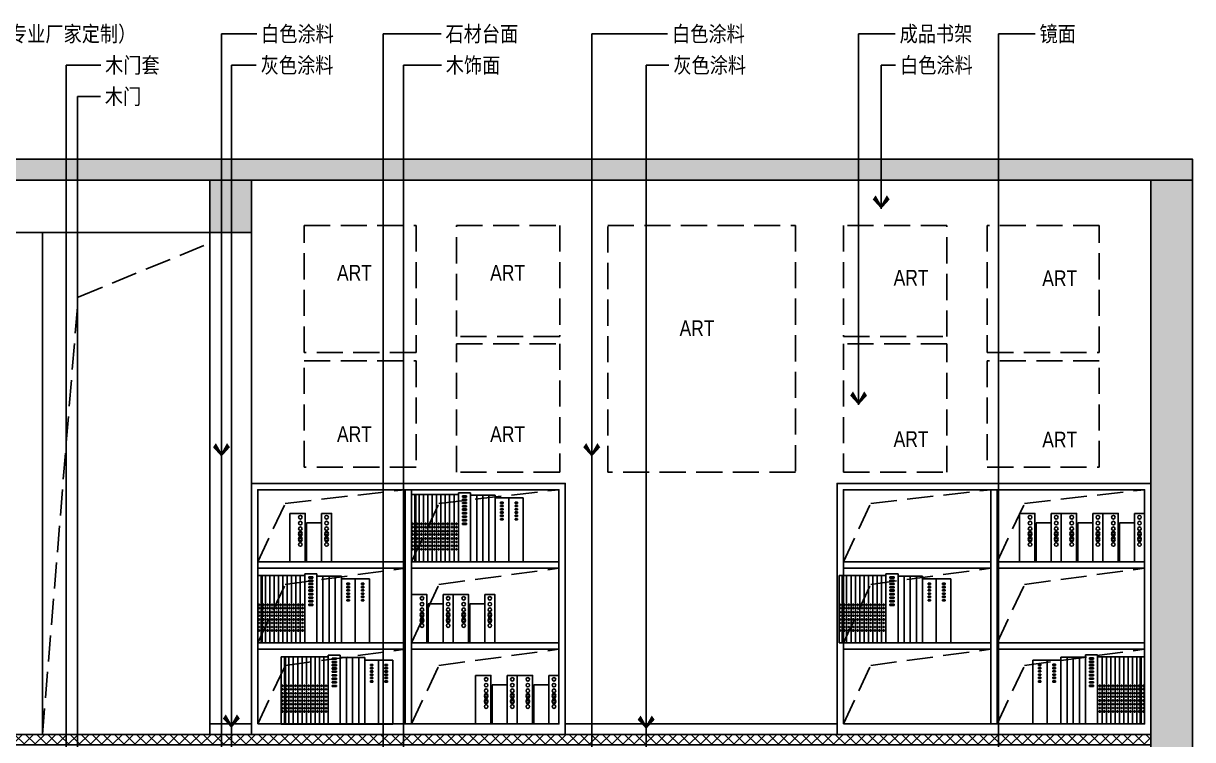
# Model space of a CAD drawing. Extents: x 468514 to 728049, y -74127 to 69080.
# Drawn here: x 510485 to 516076, y 41216 to 44641 of the extents above; entities that cross this region are included whole.
import ezdxf

# ---------------------------------------------------------------- set-up
doc = ezdxf.new("R2010")
doc.units = 0
doc.header["$LTSCALE"] = 500
doc.header["$MEASUREMENT"] = 0
doc.linetypes.add('DASH', pattern=[0.35, 0.25, -0.1])
for name, color, linetype in [('E 立面填充', 250, 'Continuous'), ('E 立面墙体', 245, 'Continuous'), ('E 立面家具、洁具', 153, 'Continuous'), ('E 立面材料分格线', 8, 'Continuous'), ('E 立面材料类别线', 154, 'Continuous'), ('E 立面标注尺寸', 9, 'Continuous'), ('E 立面装饰完成线', 225, 'Continuous')]:
    doc.layers.add(name, color=color, linetype=linetype)
doc.styles.add('PDC DIM', font='PMingLiU-ExtB.ttf', dxfattribs={"width": 0.85})
doc.dimstyles.new('PDC-A2', dxfattribs={"dimscale": 0, "dimtxt": 2.5, "dimasz": 1, "dimexe": 1, "dimexo": 1, "dimgap": 0.7, "dimtad": 1, "dimdec": 0, "dimtxsty": 'PDC DIM', "dimblk": 'ARCHTICK', "dimcen": 1, "dimdle": 1, "dimclrd": 8, "dimclre": 8, "dimclrt": 9, "dimadec": 0, "dimazin": 0, "dimtfac": 1, "dimtdec": 0, "dimtix": 1, "dimtmove": 2, "dimatfit": 3, "dimldrblk": 'PDC A2 T R', "dimfxl": 10, "dimfxlon": 1, "dimarcsym": 0})

# ---------------------------------------------------------------- blocks, each defined once
blk = doc.blocks.new('shugui')
at = {"layer": 'E 立面家具、洁具'}
for p, q in [((519572.654178, 42361), (519572.654178, 41241)), ((519602.654178, 42361), (519602.654178, 41241)), ((518867.654178, 42016), (519572.654178, 42016)), ((519602.654178, 42016), (520307.654178, 42016)), ((518867.654178, 41986), (519572.654178, 41986)), ((519602.654178, 41986), (520307.654178, 41986)), ((518867.654178, 41628.5), (519572.654178, 41628.5)), ((518867.654178, 41598.5), (519572.654178, 41598.5)), ((519602.654178, 41628.5), (520307.654178, 41628.5)), ((519602.654178, 41598.5), (520307.654178, 41598.5))]:
    blk.add_line(p, q, dxfattribs=at)
for points in [[(518837.654178, 41191), (520337.654178, 41191), (520337.654178, 42391), (518837.654178, 42391)], [(518867.654178, 41241), (520307.654178, 41241), (520307.654178, 42361), (518867.654178, 42361)]]:
    blk.add_lwpolyline(points, close=True, dxfattribs=at)
at = {"layer": 'E 立面材料分格线', "linetype": 'DASH'}
for points in [[(518867.654178, 42016), (518998.5, 42295.5), (519572.654178, 42361)], [(519602.654178, 42016), (519733.5, 42295.5), (520307.654178, 42361)], [(518867.654178, 41628.5), (518998.5, 41908), (519572.654178, 41986)], [(519602.654178, 41628.5), (519733.5, 41908), (520307.654178, 41986)], [(518867.654178, 41241), (518998.5, 41520.5), (519572.654178, 41598.5)], [(519602.654178, 41241), (519733.5, 41520.5), (520307.654178, 41598.5)]]:
    blk.add_lwpolyline(points, dxfattribs=at)
blk = doc.blocks.new('A$C132B68F5')
for p, q in [((0, 321.6), (0, 0)), ((20.8, 321.6), (0, 321.6)), ((15.7, 321.6), (15.7, 0)), ((36.5, 321.6), (15.7, 321.6)), ((20.8, 0), (20.8, 321.6)), ((36.5, 0), (36.5, 321.6)), ((36.5, 321.6), (36.5, 0)), ((57.4, 321.6), (36.5, 321.6)), ((57.4, 0), (57.4, 321.6)), ((57.4, 321.6), (57.4, 0)), ((78.2, 321.6), (57.4, 321.6)), ((78.2, 0), (78.2, 321.6)), ((78.2, 321.6), (78.2, 0)), ((99, 321.6), (78.2, 321.6)), ((99, 0), (99, 321.6)), ((99, 321.6), (99, 0)), ((119.9, 321.6), (99, 321.6)), ((119.9, 321.6), (119.9, 0)), ((140.7, 321.6), (119.9, 321.6)), ((119.9, 0), (119.9, 321.6)), ((140.7, 0), (140.7, 321.6)), ((140.7, 321.6), (140.7, 0)), ((161.6, 321.6), (140.7, 321.6)), ((161.6, 321.6), (161.6, 0)), ((182.4, 321.6), (161.6, 321.6)), ((161.6, 0), (161.6, 321.6)), ((182.4, 321.6), (182.4, 0)), ((203.2, 321.6), (182.4, 321.6)), ((182.4, 0), (182.4, 321.6)), ((203.2, 321.6), (203.2, 0)), ((224.1, 321.6), (203.2, 321.6)), ((203.2, 0), (203.2, 321.6)), ((224.1, 0), (224.1, 329.9)), ((224.1, 329.9), (282.2, 329.9)), ((224.1, 0), (224.1, 321.6)), ((243.4, 315.3), (263.3, 315.3)), ((243.4, 309.6), (243.4, 315.3)), ((263.3, 309.6), (243.4, 309.6)), ((243.4, 299.7), (263.3, 299.7)), ((243.4, 294), (243.4, 299.7)), ((263.3, 294), (243.4, 294)), ((243.4, 284.1), (263.3, 284.1)), ((243.4, 278.5), (243.4, 284.1)), ((263.3, 315.3), (263.3, 309.6)), ((263.3, 299.7), (263.3, 294)), ((263.3, 284.1), (263.3, 278.5)), ((282.2, 329.9), (282.2, 0)), ((282.2, 318.5), (311.6, 318.5)), ((282.2, 0), (282.2, 318.5)), ((311.6, 318.5), (340.9, 318.5)), ((311.6, 0), (311.6, 318.5)), ((311.6, 318.5), (311.6, 0)), ((340.9, 318.5), (340.9, 0)), ((340.9, 318.5), (370.3, 318.5)), ((340.9, 0), (340.9, 318.5)), ((370.3, 318.5), (399.7, 318.5)), ((370.3, 0), (370.3, 318.5)), ((370.3, 318.5), (370.3, 0)), ((399.7, 318.5), (399.7, 0)), ((399.7, 305.7), (464.9, 305.7)), ((399.7, 0), (399.7, 305.7)), ((425.9, 285.3), (438.2, 285.3)), ((425.9, 279.7), (425.9, 285.3)), ((438.2, 279.7), (425.9, 279.7)), ((438.2, 285.3), (438.2, 279.7)), ((464.9, 305.7), (534, 305.7)), ((464.9, 0), (464.9, 305.7)), ((464.9, 305.7), (464.9, 0)), ((495.1, 285.3), (507.4, 285.3)), ((495.1, 279.7), (495.1, 285.3)), ((507.4, 279.7), (495.1, 279.7)), ((507.4, 285.3), (507.4, 279.7)), ((534, 305.7), (534, 0)), ((263.3, 278.5), (243.4, 278.5)), ((243.4, 268.6), (263.3, 268.6)), ((243.4, 262.9), (243.4, 268.6)), ((263.3, 262.9), (243.4, 262.9)), ((243.4, 253), (263.3, 253)), ((243.4, 247.3), (243.4, 253)), ((263.3, 247.3), (243.4, 247.3)), ((243.4, 236), (263.3, 236)), ((243.4, 230.3), (243.4, 236)), ((263.3, 230.3), (243.4, 230.3)), ((263.3, 268.6), (263.3, 262.9)), ((263.3, 253), (263.3, 247.3)), ((263.3, 236), (263.3, 230.3)), ((425.9, 269.7), (438.2, 269.7)), ((425.9, 264.1), (425.9, 269.7)), ((438.2, 264.1), (425.9, 264.1)), ((425.9, 254.2), (438.2, 254.2)), ((425.9, 248.5), (425.9, 254.2)), ((438.2, 248.5), (425.9, 248.5)), ((425.9, 238.6), (438.2, 238.6)), ((425.9, 232.9), (425.9, 238.6)), ((438.2, 232.9), (425.9, 232.9)), ((438.2, 269.7), (438.2, 264.1)), ((438.2, 254.2), (438.2, 248.5)), ((438.2, 238.6), (438.2, 232.9)), ((495.1, 269.7), (507.4, 269.7)), ((495.1, 264.1), (495.1, 269.7)), ((507.4, 264.1), (495.1, 264.1)), ((495.1, 254.2), (507.4, 254.2)), ((495.1, 248.5), (495.1, 254.2)), ((507.4, 248.5), (495.1, 248.5)), ((495.1, 238.6), (507.4, 238.6)), ((495.1, 232.9), (495.1, 238.6)), ((507.4, 232.9), (495.1, 232.9)), ((507.4, 269.7), (507.4, 264.1)), ((507.4, 254.2), (507.4, 248.5)), ((507.4, 238.6), (507.4, 232.9)), ((2.8, 185.1), (2.8, 179.2)), ((7.8, 185.1), (2.8, 185.1)), ((2.8, 179.2), (7.8, 179.2)), ((2.8, 168.7), (2.8, 162.8)), ((7.8, 168.7), (2.8, 168.7)), ((7.8, 179.2), (7.8, 185.1)), ((7.8, 162.8), (7.8, 168.7)), ((23.7, 185.1), (23.7, 179.2)), ((28.6, 185.1), (23.7, 185.1)), ((23.7, 179.2), (28.6, 179.2)), ((23.7, 168.7), (23.7, 162.8)), ((28.6, 168.7), (23.7, 168.7)), ((28.6, 179.2), (28.6, 185.1)), ((28.6, 162.8), (28.6, 168.7)), ((44.5, 185.1), (44.5, 179.2)), ((49.5, 185.1), (44.5, 185.1)), ((44.5, 179.2), (49.5, 179.2)), ((44.5, 168.7), (44.5, 162.8)), ((49.5, 168.7), (44.5, 168.7)), ((49.5, 179.2), (49.5, 185.1)), ((49.5, 162.8), (49.5, 168.7)), ((65.3, 185.1), (65.3, 179.2)), ((70.3, 185.1), (65.3, 185.1)), ((65.3, 179.2), (70.3, 179.2)), ((65.3, 168.7), (65.3, 162.8)), ((70.3, 168.7), (65.3, 168.7)), ((70.3, 179.2), (70.3, 185.1)), ((70.3, 162.8), (70.3, 168.7)), ((86.2, 185.1), (86.2, 179.2)), ((91.2, 185.1), (86.2, 185.1)), ((86.2, 179.2), (91.2, 179.2)), ((86.2, 168.7), (86.2, 162.8)), ((91.2, 168.7), (86.2, 168.7)), ((91.2, 179.2), (91.2, 185.1)), ((91.2, 162.8), (91.2, 168.7)), ((107, 185.1), (107, 179.2)), ((112, 185.1), (107, 185.1)), ((107, 179.2), (112, 179.2)), ((107, 168.7), (107, 162.8)), ((112, 168.7), (107, 168.7)), ((112, 179.2), (112, 185.1)), ((112, 162.8), (112, 168.7)), ((127.9, 185.1), (127.9, 179.2)), ((132.8, 185.1), (127.9, 185.1)), ((127.9, 179.2), (132.8, 179.2)), ((127.9, 168.7), (127.9, 162.8)), ((132.8, 168.7), (127.9, 168.7)), ((132.8, 179.2), (132.8, 185.1)), ((132.8, 162.8), (132.8, 168.7)), ((148.7, 185.1), (148.7, 179.2)), ((153.7, 185.1), (148.7, 185.1)), ((148.7, 179.2), (153.7, 179.2)), ((148.7, 168.7), (148.7, 162.8)), ((153.7, 168.7), (148.7, 168.7)), ((153.7, 179.2), (153.7, 185.1)), ((153.7, 162.8), (153.7, 168.7)), ((169.5, 185.1), (169.5, 179.2)), ((174.5, 185.1), (169.5, 185.1)), ((169.5, 179.2), (174.5, 179.2)), ((169.5, 168.7), (169.5, 162.8)), ((174.5, 168.7), (169.5, 168.7)), ((174.5, 179.2), (174.5, 185.1)), ((174.5, 162.8), (174.5, 168.7)), ((190.4, 185.1), (190.4, 179.2)), ((195.4, 185.1), (190.4, 185.1)), ((190.4, 179.2), (195.4, 179.2)), ((190.4, 168.7), (190.4, 162.8)), ((195.4, 168.7), (190.4, 168.7)), ((195.4, 179.2), (195.4, 185.1)), ((195.4, 162.8), (195.4, 168.7)), ((211.2, 185.1), (211.2, 179.2)), ((216.2, 185.1), (211.2, 185.1)), ((211.2, 179.2), (216.2, 179.2)), ((211.2, 168.7), (211.2, 162.8)), ((216.2, 168.7), (211.2, 168.7)), ((216.2, 179.2), (216.2, 185.1)), ((216.2, 162.8), (216.2, 168.7)), ((243.4, 219), (263.3, 219)), ((243.4, 213.3), (243.4, 219)), ((263.3, 213.3), (243.4, 213.3)), ((243.4, 202), (263.3, 202)), ((243.4, 196.3), (243.4, 202)), ((263.3, 196.3), (243.4, 196.3)), ((243.4, 185), (263.3, 185)), ((243.4, 179.3), (243.4, 185)), ((263.3, 179.3), (243.4, 179.3)), ((263.3, 219), (263.3, 213.3)), ((263.3, 202), (263.3, 196.3)), ((263.3, 185), (263.3, 179.3)), ((425.9, 223), (438.2, 223)), ((425.9, 217.4), (425.9, 223)), ((438.2, 217.4), (425.9, 217.4)), ((425.9, 206), (438.2, 206)), ((425.9, 200.4), (425.9, 206)), ((438.2, 200.4), (425.9, 200.4)), ((438.2, 223), (438.2, 217.4)), ((438.2, 206), (438.2, 200.4)), ((495.1, 223), (507.4, 223)), ((495.1, 217.4), (495.1, 223)), ((507.4, 217.4), (495.1, 217.4)), ((495.1, 206), (507.4, 206)), ((495.1, 200.4), (495.1, 206)), ((507.4, 200.4), (495.1, 200.4)), ((507.4, 223), (507.4, 217.4)), ((507.4, 206), (507.4, 200.4)), ((2.8, 162.8), (7.8, 162.8)), ((2.8, 149.8), (2.8, 143.9)), ((7.8, 149.8), (2.8, 149.8)), ((2.8, 143.9), (7.8, 143.9)), ((2.8, 133.3), (2.8, 127.4)), ((7.8, 133.3), (2.8, 133.3)), ((2.8, 127.4), (7.8, 127.4)), ((2.8, 114.5), (2.8, 108.6)), ((7.8, 114.5), (2.8, 114.5)), ((7.8, 143.9), (7.8, 149.8)), ((7.8, 127.4), (7.8, 133.3)), ((7.8, 108.6), (7.8, 114.5)), ((23.7, 162.8), (28.6, 162.8)), ((23.7, 149.8), (23.7, 143.9)), ((28.6, 149.8), (23.7, 149.8)), ((23.7, 143.9), (28.6, 143.9)), ((23.7, 133.3), (23.7, 127.4)), ((28.6, 133.3), (23.7, 133.3)), ((23.7, 127.4), (28.6, 127.4)), ((23.7, 114.5), (23.7, 108.6)), ((28.6, 114.5), (23.7, 114.5)), ((28.6, 143.9), (28.6, 149.8)), ((28.6, 127.4), (28.6, 133.3)), ((28.6, 108.6), (28.6, 114.5)), ((44.5, 162.8), (49.5, 162.8)), ((44.5, 149.8), (44.5, 143.9)), ((49.5, 149.8), (44.5, 149.8)), ((44.5, 143.9), (49.5, 143.9)), ((44.5, 133.3), (44.5, 127.4)), ((49.5, 133.3), (44.5, 133.3)), ((44.5, 127.4), (49.5, 127.4)), ((44.5, 114.5), (44.5, 108.6)), ((49.5, 114.5), (44.5, 114.5)), ((49.5, 143.9), (49.5, 149.8)), ((49.5, 127.4), (49.5, 133.3)), ((49.5, 108.6), (49.5, 114.5)), ((65.3, 162.8), (70.3, 162.8)), ((65.3, 149.8), (65.3, 143.9)), ((70.3, 149.8), (65.3, 149.8)), ((65.3, 143.9), (70.3, 143.9)), ((65.3, 133.3), (65.3, 127.4)), ((70.3, 133.3), (65.3, 133.3)), ((65.3, 127.4), (70.3, 127.4)), ((65.3, 114.5), (65.3, 108.6)), ((70.3, 114.5), (65.3, 114.5)), ((70.3, 143.9), (70.3, 149.8)), ((70.3, 127.4), (70.3, 133.3)), ((70.3, 108.6), (70.3, 114.5)), ((86.2, 162.8), (91.2, 162.8)), ((86.2, 149.8), (86.2, 143.9)), ((91.2, 149.8), (86.2, 149.8)), ((86.2, 143.9), (91.2, 143.9)), ((86.2, 133.3), (86.2, 127.4)), ((91.2, 133.3), (86.2, 133.3)), ((86.2, 127.4), (91.2, 127.4)), ((86.2, 114.5), (86.2, 108.6)), ((91.2, 114.5), (86.2, 114.5)), ((91.2, 143.9), (91.2, 149.8)), ((91.2, 127.4), (91.2, 133.3)), ((91.2, 108.6), (91.2, 114.5)), ((107, 162.8), (112, 162.8)), ((107, 149.8), (107, 143.9)), ((112, 149.8), (107, 149.8)), ((107, 143.9), (112, 143.9)), ((107, 133.3), (107, 127.4)), ((112, 133.3), (107, 133.3)), ((107, 127.4), (112, 127.4)), ((107, 114.5), (107, 108.6)), ((112, 114.5), (107, 114.5)), ((112, 143.9), (112, 149.8)), ((112, 127.4), (112, 133.3)), ((112, 108.6), (112, 114.5)), ((127.9, 162.8), (132.8, 162.8)), ((127.9, 149.8), (127.9, 143.9)), ((132.8, 149.8), (127.9, 149.8)), ((127.9, 143.9), (132.8, 143.9)), ((127.9, 133.3), (127.9, 127.4)), ((132.8, 133.3), (127.9, 133.3)), ((127.9, 127.4), (132.8, 127.4)), ((127.9, 114.5), (127.9, 108.6)), ((132.8, 114.5), (127.9, 114.5)), ((132.8, 143.9), (132.8, 149.8)), ((132.8, 127.4), (132.8, 133.3)), ((132.8, 108.6), (132.8, 114.5)), ((148.7, 162.8), (153.7, 162.8)), ((148.7, 149.8), (148.7, 143.9)), ((153.7, 149.8), (148.7, 149.8)), ((148.7, 143.9), (153.7, 143.9)), ((148.7, 133.3), (148.7, 127.4)), ((153.7, 133.3), (148.7, 133.3)), ((148.7, 127.4), (153.7, 127.4)), ((148.7, 114.5), (148.7, 108.6)), ((153.7, 114.5), (148.7, 114.5)), ((153.7, 143.9), (153.7, 149.8)), ((153.7, 127.4), (153.7, 133.3)), ((153.7, 108.6), (153.7, 114.5)), ((169.5, 162.8), (174.5, 162.8)), ((169.5, 149.8), (169.5, 143.9)), ((174.5, 149.8), (169.5, 149.8)), ((169.5, 143.9), (174.5, 143.9)), ((169.5, 133.3), (169.5, 127.4)), ((174.5, 133.3), (169.5, 133.3)), ((169.5, 127.4), (174.5, 127.4)), ((169.5, 114.5), (169.5, 108.6)), ((174.5, 114.5), (169.5, 114.5)), ((174.5, 143.9), (174.5, 149.8)), ((174.5, 127.4), (174.5, 133.3)), ((174.5, 108.6), (174.5, 114.5)), ((190.4, 162.8), (195.4, 162.8)), ((190.4, 149.8), (190.4, 143.9)), ((195.4, 149.8), (190.4, 149.8)), ((190.4, 143.9), (195.4, 143.9)), ((190.4, 133.3), (190.4, 127.4)), ((195.4, 133.3), (190.4, 133.3)), ((190.4, 127.4), (195.4, 127.4)), ((190.4, 114.5), (190.4, 108.6)), ((195.4, 114.5), (190.4, 114.5)), ((195.4, 143.9), (195.4, 149.8)), ((195.4, 127.4), (195.4, 133.3)), ((195.4, 108.6), (195.4, 114.5)), ((211.2, 162.8), (216.2, 162.8)), ((211.2, 149.8), (211.2, 143.9)), ((216.2, 149.8), (211.2, 149.8)), ((211.2, 143.9), (216.2, 143.9)), ((211.2, 133.3), (211.2, 127.4)), ((216.2, 133.3), (211.2, 133.3)), ((211.2, 127.4), (216.2, 127.4)), ((211.2, 114.5), (211.2, 108.6)), ((216.2, 114.5), (211.2, 114.5)), ((216.2, 143.9), (216.2, 149.8)), ((216.2, 127.4), (216.2, 133.3)), ((216.2, 108.6), (216.2, 114.5)), ((2.8, 108.6), (7.8, 108.6)), ((2.8, 98), (2.8, 92.1)), ((7.8, 98), (2.8, 98)), ((2.8, 92.1), (7.8, 92.1)), ((2.8, 79.2), (2.8, 73.3)), ((7.8, 79.2), (2.8, 79.2)), ((2.8, 73.3), (7.8, 73.3)), ((2.8, 62.7), (2.8, 56.8)), ((7.8, 62.7), (2.8, 62.7)), ((2.8, 56.8), (7.8, 56.8)), ((7.8, 92.1), (7.8, 98)), ((7.8, 73.3), (7.8, 79.2)), ((7.8, 56.8), (7.8, 62.7)), ((23.7, 108.6), (28.6, 108.6)), ((23.7, 98), (23.7, 92.1)), ((28.6, 98), (23.7, 98)), ((23.7, 92.1), (28.6, 92.1)), ((23.7, 79.2), (23.7, 73.3)), ((28.6, 79.2), (23.7, 79.2)), ((23.7, 73.3), (28.6, 73.3)), ((23.7, 62.7), (23.7, 56.8)), ((28.6, 62.7), (23.7, 62.7)), ((23.7, 56.8), (28.6, 56.8)), ((28.6, 92.1), (28.6, 98)), ((28.6, 73.3), (28.6, 79.2)), ((28.6, 56.8), (28.6, 62.7)), ((44.5, 108.6), (49.5, 108.6)), ((44.5, 98), (44.5, 92.1)), ((49.5, 98), (44.5, 98)), ((44.5, 92.1), (49.5, 92.1)), ((44.5, 79.2), (44.5, 73.3)), ((49.5, 79.2), (44.5, 79.2)), ((44.5, 73.3), (49.5, 73.3)), ((44.5, 62.7), (44.5, 56.8)), ((49.5, 62.7), (44.5, 62.7)), ((44.5, 56.8), (49.5, 56.8)), ((49.5, 92.1), (49.5, 98)), ((49.5, 73.3), (49.5, 79.2)), ((49.5, 56.8), (49.5, 62.7)), ((65.3, 108.6), (70.3, 108.6)), ((65.3, 98), (65.3, 92.1)), ((70.3, 98), (65.3, 98)), ((65.3, 92.1), (70.3, 92.1)), ((65.3, 79.2), (65.3, 73.3)), ((70.3, 79.2), (65.3, 79.2)), ((65.3, 73.3), (70.3, 73.3)), ((65.3, 62.7), (65.3, 56.8)), ((70.3, 62.7), (65.3, 62.7)), ((65.3, 56.8), (70.3, 56.8)), ((70.3, 92.1), (70.3, 98)), ((70.3, 73.3), (70.3, 79.2)), ((70.3, 56.8), (70.3, 62.7)), ((86.2, 108.6), (91.2, 108.6)), ((86.2, 98), (86.2, 92.1)), ((91.2, 98), (86.2, 98)), ((86.2, 92.1), (91.2, 92.1)), ((86.2, 79.2), (86.2, 73.3)), ((91.2, 79.2), (86.2, 79.2)), ((86.2, 73.3), (91.2, 73.3)), ((86.2, 62.7), (86.2, 56.8)), ((91.2, 62.7), (86.2, 62.7)), ((86.2, 56.8), (91.2, 56.8)), ((91.2, 92.1), (91.2, 98)), ((91.2, 73.3), (91.2, 79.2)), ((91.2, 56.8), (91.2, 62.7)), ((107, 108.6), (112, 108.6)), ((107, 98), (107, 92.1)), ((112, 98), (107, 98)), ((107, 92.1), (112, 92.1)), ((107, 79.2), (107, 73.3)), ((112, 79.2), (107, 79.2)), ((107, 73.3), (112, 73.3)), ((107, 62.7), (107, 56.8)), ((112, 62.7), (107, 62.7)), ((107, 56.8), (112, 56.8)), ((112, 92.1), (112, 98)), ((112, 73.3), (112, 79.2)), ((112, 56.8), (112, 62.7)), ((127.9, 108.6), (132.8, 108.6)), ((127.9, 98), (127.9, 92.1)), ((132.8, 98), (127.9, 98)), ((127.9, 92.1), (132.8, 92.1)), ((127.9, 79.2), (127.9, 73.3)), ((132.8, 79.2), (127.9, 79.2)), ((127.9, 73.3), (132.8, 73.3)), ((127.9, 62.7), (127.9, 56.8)), ((132.8, 62.7), (127.9, 62.7)), ((127.9, 56.8), (132.8, 56.8)), ((132.8, 92.1), (132.8, 98)), ((132.8, 73.3), (132.8, 79.2)), ((132.8, 56.8), (132.8, 62.7)), ((148.7, 108.6), (153.7, 108.6)), ((148.7, 98), (148.7, 92.1)), ((153.7, 98), (148.7, 98)), ((148.7, 92.1), (153.7, 92.1)), ((148.7, 79.2), (148.7, 73.3)), ((153.7, 79.2), (148.7, 79.2)), ((148.7, 73.3), (153.7, 73.3)), ((148.7, 62.7), (148.7, 56.8)), ((153.7, 62.7), (148.7, 62.7)), ((148.7, 56.8), (153.7, 56.8)), ((153.7, 92.1), (153.7, 98)), ((153.7, 73.3), (153.7, 79.2)), ((153.7, 56.8), (153.7, 62.7)), ((169.5, 108.6), (174.5, 108.6)), ((169.5, 98), (169.5, 92.1)), ((174.5, 98), (169.5, 98)), ((169.5, 92.1), (174.5, 92.1)), ((169.5, 79.2), (169.5, 73.3)), ((174.5, 79.2), (169.5, 79.2)), ((169.5, 73.3), (174.5, 73.3)), ((169.5, 62.7), (169.5, 56.8)), ((174.5, 62.7), (169.5, 62.7)), ((169.5, 56.8), (174.5, 56.8)), ((174.5, 92.1), (174.5, 98)), ((174.5, 73.3), (174.5, 79.2)), ((174.5, 56.8), (174.5, 62.7)), ((190.4, 108.6), (195.4, 108.6)), ((190.4, 98), (190.4, 92.1)), ((195.4, 98), (190.4, 98)), ((190.4, 92.1), (195.4, 92.1)), ((190.4, 79.2), (190.4, 73.3)), ((195.4, 79.2), (190.4, 79.2)), ((190.4, 73.3), (195.4, 73.3)), ((190.4, 62.7), (190.4, 56.8)), ((195.4, 62.7), (190.4, 62.7)), ((190.4, 56.8), (195.4, 56.8)), ((195.4, 92.1), (195.4, 98)), ((195.4, 73.3), (195.4, 79.2)), ((195.4, 56.8), (195.4, 62.7)), ((211.2, 108.6), (216.2, 108.6)), ((211.2, 98), (211.2, 92.1)), ((216.2, 98), (211.2, 98)), ((211.2, 92.1), (216.2, 92.1)), ((211.2, 79.2), (211.2, 73.3)), ((216.2, 79.2), (211.2, 79.2)), ((211.2, 73.3), (216.2, 73.3)), ((211.2, 62.7), (211.2, 56.8)), ((216.2, 62.7), (211.2, 62.7)), ((211.2, 56.8), (216.2, 56.8)), ((216.2, 92.1), (216.2, 98)), ((216.2, 73.3), (216.2, 79.2)), ((216.2, 56.8), (216.2, 62.7)), ((0, 0), (20.8, 0)), ((15.7, 0), (36.5, 0)), ((36.5, 0), (57.4, 0)), ((57.4, 0), (78.2, 0)), ((78.2, 0), (99, 0)), ((99, 0), (119.9, 0)), ((119.9, 0), (140.7, 0)), ((140.7, 0), (161.6, 0)), ((161.6, 0), (182.4, 0)), ((182.4, 0), (203.2, 0)), ((203.2, 0), (224.1, 0)), ((282.2, 0), (224.1, 0)), ((311.6, 0), (282.2, 0)), ((340.9, 0), (311.6, 0)), ((370.3, 0), (340.9, 0)), ((399.7, 0), (370.3, 0)), ((464.9, 0), (399.7, 0)), ((534, 0), (464.9, 0))]:
    blk.add_line(p, q)
blk = doc.blocks.new('A$C060701B6')
for points in [[(0, 231.7), (73.2, 231.7), (73.2, 0), (0, 0)], [(151, 231.7), (199.2, 231.7), (199.2, 0), (151, 0)], [(79.5, 187.3), (151, 187.3), (151, 0), (79.5, 0)]]:
    blk.add_lwpolyline(points, close=True)
for centre in [(50.3, 213.4), (50.3, 185.3), (175.3, 213.4), (175.3, 185.3), (50.3, 158.7), (50.3, 137.2), (50.3, 130.7), (50.3, 111), (50.3, 105.2), (175.3, 158.7), (175.3, 137.2), (175.3, 130.7), (175.3, 111), (175.3, 105.2), (50.3, 83), (175.3, 83)]:
    blk.add_circle(centre, 8.63)
blk = doc.blocks.new('_ArchTick')
at = {"color": 0, "linetype": 'ByBlock', "const_width": 0.4}
blk.add_lwpolyline([(-0.5, -0.5), (0.5, 0.5)], dxfattribs=at)
blk = doc.blocks.new('PDC A2 T R')
at = {"color": 0, "linetype": 'ByBlock'}
blk.add_line((0, 0), (-2, 0), dxfattribs=at)
for points in [[(-2.15, 0.89), (-1.49, 1.35), (-0.6, 0), (0, 0)], [(-2.15, -0.89), (-1.49, -1.35), (-0.6, 0), (0, 0)]]:
    blk.add_solid(points, dxfattribs=at)

msp = doc.modelspace()

# ---------------------------------------------------------------- hatches: boundary and pattern name
at = {"layer": 'E 立面填充'}
h = msp.add_hatch(color=256, dxfattribs=at)
h.dxf.hatch_style = 1
h.paths.add_polyline_path([(516075.7, 43891), (508375.7, 43891), (508375.7, 43991), (516075.7, 43991)])
h = msp.add_hatch(dxfattribs=at)
h.set_pattern_fill('钢筋混凝土', color=256, scale=10, pattern_type=2)
h.set_pattern_definition([(45, (14911.906, 0), (-35.355339, 35.355339), []), (50, (14911.906, 0), (71.726018, -6.2752135), [7.5, -82.5]), (355, (14911.906, 0), (-13.875133, 75.219213), [6, -66]), (100.4514, (14917.88, -0.52), (57.850938, 68.943954), [6.374019, -70.114211]), (46.1842, (14911.91, 20), (106.724105, -16.551901), [11.25, -123.75]), (96.6356, (14920.8, 18.62), (93.46627, 97.411787), [9.561029, -105.1713]), (351.1842, (14911.91, 20), (93.466195, 97.41186), [9, -99]), (21, (14921.906, 15), (59.690705, -40.261889), [7.5, -82.5]), (326, (14921.906, 15), (24.331533, 72.515005), [6, -66]), (71.4514, (14926.88, 11.645), (84.022263, 32.25305), [6.374019, -70.114211]), (37.5, (14911.906, 0), (1.2159855, 33.2893854), [0.5, -65.2, 0.5, -67, 0.5, -66.25]), (7.5, (14911.906, 0), (26.3069537, 39.4411712), [0.5, -38.2, 0.5, -63.7, 0.5, -25.25]), (327.5, (14889.606, 0), (53.3822436, -2.2554872), [0.5, -25, 0.5, -78, 0.5, -103.5]), (317.5, (14879.606, 0), (58.318617, 10.0104982), [0.5, -32.5, 0.5, -51.8, 0.5, -73.5])])
h.paths.add_polyline_path([(516075.7, 38591), (515875.7, 38591), (515875.7, 43891), (516075.7, 43891)])
h = msp.add_hatch(dxfattribs=at)
h.set_pattern_fill('ANSI37', color=256, scale=300)
h.set_pattern_definition([(45, (9511.906, -250), (-26.5165043, 26.5165043), []), (135, (9511.906, -250), (-26.5165043, -26.5165043), [])])
h.paths.add_polyline_path([(508575.7, 41191), (515875.7, 41191), (515875.7, 41241), (508575.7, 41241)])
at = {"layer": 'E 立面家具、洁具'}
h = msp.add_hatch(color=250, dxfattribs=at)
h.dxf.hatch_style = 1
h.paths.add_polyline_path([(511375.7, 43891), (511575.7, 43891), (511575.7, 43641), (511375.7, 43641)])

# ---------------------------------------------------------------- linework, layer by layer
at = {"layer": 'E 立面墙体'}
for points in [[(516075.7, 43891), (508375.7, 43891), (508375.7, 43991), (516075.7, 43991)], [(511375.7, 43891), (511575.7, 43891), (511575.7, 43641), (511375.7, 43641)], [(516075.7, 38591), (515875.7, 38591), (515875.7, 43891), (516075.7, 43891)]]:
    msp.add_lwpolyline(points, close=True, dxfattribs=at)
at = {"layer": 'E 立面家具、洁具'}
msp.add_line((513075.7, 41291), (514375.7, 41291), dxfattribs=at)
at = {"layer": 'E 立面家具、洁具', "linetype": 'DASH'}
for points in [[(511827.2, 43674.8), (512362.2, 43674.8), (512362.2, 43066.9), (511827.2, 43066.9)], [(512555.5, 43674.8), (513049.7, 43674.8), (513049.7, 43143.1), (512555.5, 43143.1)], [(513279, 43674.8), (514177, 43674.8), (514177, 42495.4), (513279, 42495.4)], [(514900.5, 43674.8), (514406.3, 43674.8), (514406.3, 43143.1), (514900.5, 43143.1)], [(515628.8, 43674.8), (515093.8, 43674.8), (515093.8, 43066.9), (515628.8, 43066.9)], [(512555.5, 43108.7), (513049.7, 43108.7), (513049.7, 42495.4), (512555.5, 42495.4)], [(514900.5, 43108.7), (514406.3, 43108.7), (514406.3, 42495.4), (514900.5, 42495.4)], [(511827.2, 43027.1), (512362.2, 43027.1), (512362.2, 42519.2), (511827.2, 42519.2)], [(515628.8, 43027.1), (515093.8, 43027.1), (515093.8, 42519.2), (515628.8, 42519.2)]]:
    msp.add_lwpolyline(points, close=True, dxfattribs=at)
at = {"layer": 'E 立面家具、洁具'}
msp.add_lwpolyline([(511575.7, 41291), (511375.7, 41291)], dxfattribs=at)
at = {"layer": 'E 立面材料分格线', "linetype": 'DASH'}
msp.add_lwpolyline([(510575.7, 41241), (510747, 43331.5), (511375.7, 43591)], dxfattribs=at)
at = {"layer": 'E 立面材料类别线'}
for p, q in [((511375.7, 43891), (511375.7, 41241)), ((511575.7, 43891), (511575.7, 41241)), ((508575.7, 43641), (511375.7, 43641)), ((510575.7, 41241), (510575.7, 43641))]:
    msp.add_line(p, q, dxfattribs=at)
at = {"layer": 'E 立面装饰完成线'}
msp.add_lwpolyline([(508575.7, 41191), (515875.7, 41191), (515875.7, 41241), (508575.7, 41241)], close=True, dxfattribs=at)

# ---------------------------------------------------------------- block references
at = {"layer": 'E 立面家具、洁具'}
for p in [(-7262, 50), (-4462, 50)]:
    msp.add_blockref('shugui', p, dxfattribs=at)
at = {"layer": 'E 立面材料分格线'}
for name, p in [('A$C132B68F5', (512340.7, 42066)), ('A$C060701B6', (511759, 42066)), ('A$C060701B6', (515248.1, 42066)), ('A$C060701B6', (515447.3, 42066)), ('A$C060701B6', (515646.5, 42066)), ('A$C132B68F5', (511605.7, 41678.5)), ('A$C132B68F5', (514384.8, 41678.5)), ('A$C060701B6', (512340.7, 41678.5)), ('A$C060701B6', (512539.8, 41678.5)), ('A$C132B68F5', (511718.1, 41290.5)), ('A$C060701B6', (512647.3, 41291)), ('A$C060701B6', (512846.5, 41291))]:
    msp.add_blockref(name, p, dxfattribs=at)
at = {"layer": 'E 立面材料分格线', "xscale": -1}
msp.add_blockref('A$C132B68F5', (515845.7, 41291), dxfattribs=at)

# ---------------------------------------------------------------- texts
at = {"layer": 'E 立面标注尺寸', "color": 9, "char_height": 75, "attachment_point": 1, "style": 'PDC DIM'}
for s, insert in [('{\\fPMingLiU|b0|i0|c136|p18;整体电梯（由专业厂家定制）}', (509894.3, 44628.5)), ('白色涂料', (511621.3, 44628.5)), ('{\\fPMingLiU|b0|i0|c134|p18;石材台面}', (512503.3, 44628.5)), ('白色涂料', (513586.5, 44628.5)), ('成品书架', (514674.6, 44628.5)), ('{\\fPMingLiU|b0|i0|c134|p18;镜面}', (515343.3, 44628.5)), ('木门套', (510875.4, 44478.5)), ('{\\fPMingLiU|b0|i0|c136|p18;灰色涂料}', (511619.5, 44478.5)), ('{\\fPMingLiU|b0|i0|c134|p18;木饰面}', (512504.6, 44478.5)), ('{\\fPMingLiU|b0|i0|c136|p18;灰色涂料}', (513592.7, 44478.5)), ('白色涂料', (514676.7, 44478.5)), ('木门', (510874, 44328.5)), ('{\\fPMingLiU|b0|i0|c134|p18;ART}', (511984.4, 43486)), ('{\\fPMingLiU|b0|i0|c134|p18;ART}', (512716.9, 43486)), ('{\\fPMingLiU|b0|i0|c134|p18;ART}', (514646, 43462.5)), ('{\\fPMingLiU|b0|i0|c134|p18;ART}', (515356.8, 43459.8)), ('{\\fPMingLiU|b0|i0|c134|p18;ART}', (513622.6, 43220.9)), ('{\\fPMingLiU|b0|i0|c134|p18;ART}', (511984.4, 42714.5)), ('{\\fPMingLiU|b0|i0|c134|p18;ART}', (512716.9, 42714.5)), ('{\\fPMingLiU|b0|i0|c134|p18;ART}', (514646, 42691)), ('{\\fPMingLiU|b0|i0|c134|p18;ART}', (515356.8, 42688.3))]:
    msp.add_mtext(s, dxfattribs=dict(at, insert=insert))

# ---------------------------------------------------------------- leaders
at = {"layer": 'E 立面标注尺寸', "annotation_type": 0, "has_hookline": 1, "hookline_direction": 0}
for points, text_width in [([(509687.3, 42793.3), (509687.3, 44591), (509873.3, 44591)], 1129.7), ([(509687.3, 40527.6), (509687.3, 44591), (509873.3, 44591)], 1129.7), ([(511431.9, 42569.4), (511431.9, 44591), (511600.3, 44591)], 344.7), ([(511431.9, 40675.1), (511431.9, 44591), (511600.3, 44591)], 344.7), ([(512205.8, 39470.9), (512205.8, 44591), (512482.3, 44591)], 356.9), ([(513202.6, 42569.4), (513202.6, 44591), (513565.5, 44591)], 344.7), ([(513202.6, 40675.1), (513202.6, 44591), (513565.5, 44591)], 344.7), ([(514478.5, 42816.6), (514478.5, 44591), (514653.6, 44591)], 355.4), ([(515147.1, 40754.3), (515147.1, 44591), (515322.3, 44591)], 174.5), ([(510688.9, 40760.4), (510688.9, 44441), (510854.4, 44441)], 265), ([(511479.2, 41272.1), (511479.2, 44441), (511598.5, 44441)], 357.2), ([(511479.2, 38664.9), (511479.2, 44441), (511598.5, 44441)], 357.2), ([(512302.3, 39093.3), (512302.3, 44441), (512483.6, 44441)], 265.7), ([(513462.7, 41266.8), (513462.7, 44441), (513571.7, 44441)], 357.2), ([(513462.7, 38659), (513462.7, 44441), (513571.7, 44441)], 357.2), ([(514586.7, 43754.4), (514586.7, 44441), (514655.7, 44441)], 344.7), ([(510743.2, 40493.9), (510743.2, 44291), (510853, 44291)], 168.1)]:
    msp.add_leader(points, dimstyle='PDC-A2', override={"dimscale": 29.999999, "dimtad": 0}, dxfattribs=dict(at, text_width=text_width))

doc.saveas('drawing.dxf')
